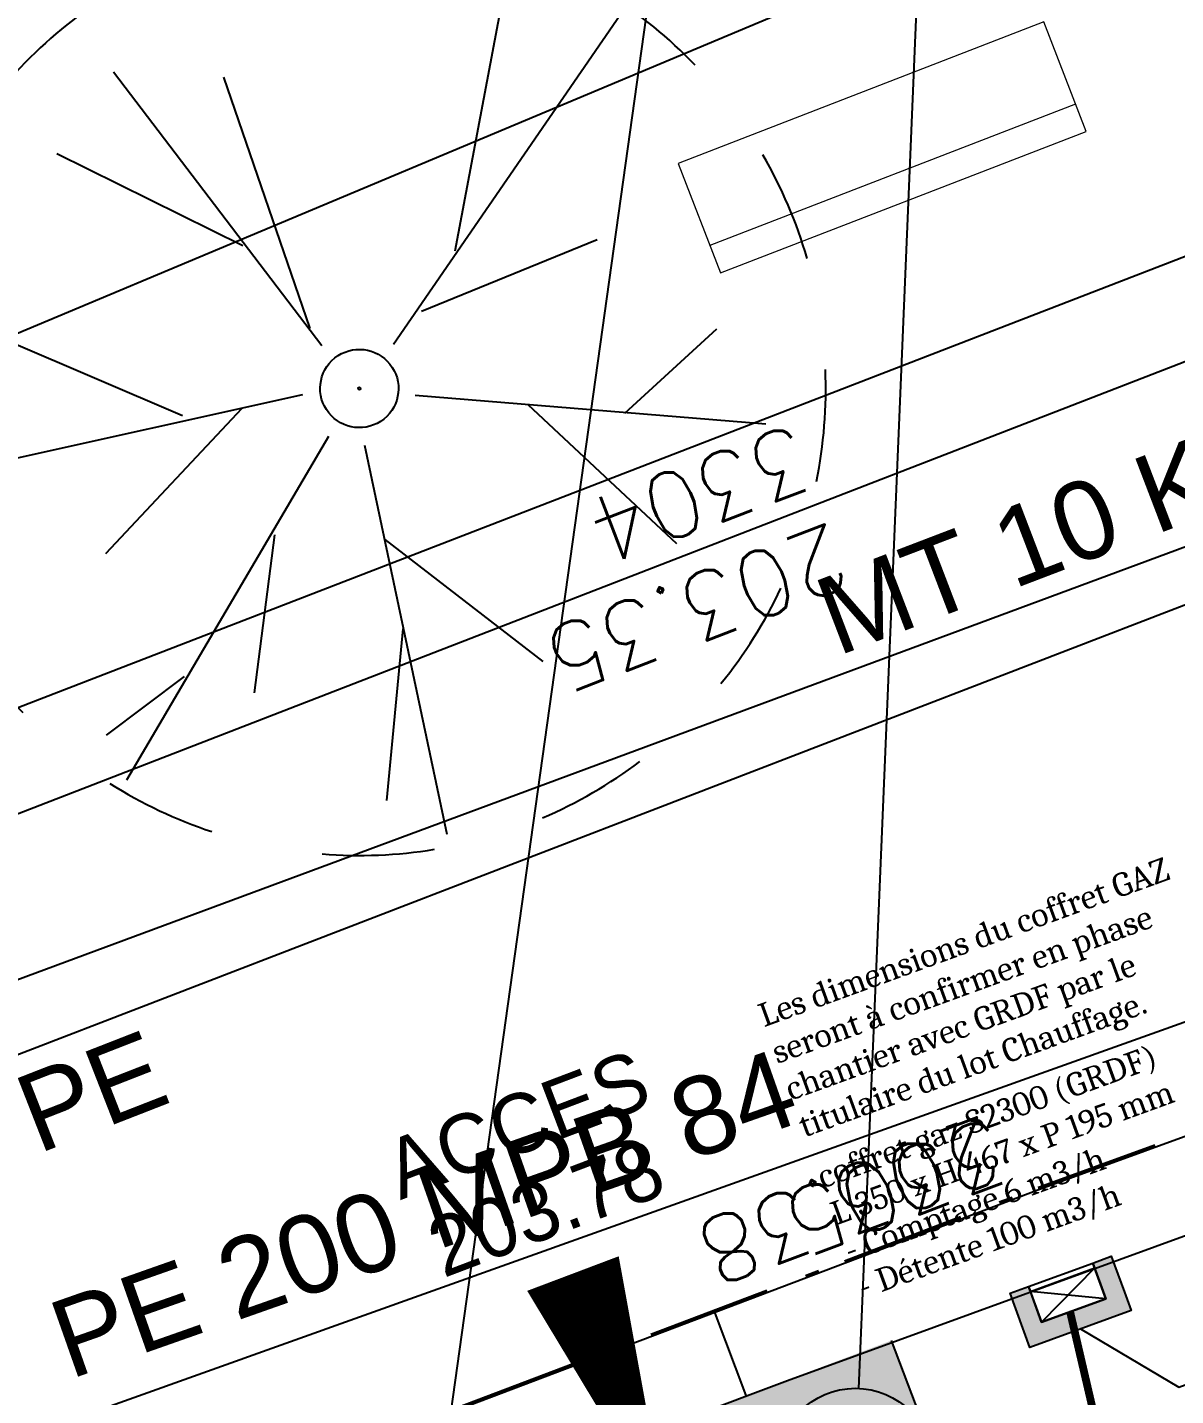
# Model space of a CAD drawing. Header units: centimetres. Extents: x 212517 to 243222, y -357108 to -330212.
# Drawn here: x 225876 to 226463, y -344059 to -343360 of the extents above; entities that cross this region are included whole.
import ezdxf
from ezdxf.enums import TextEntityAlignment as Align
from ezdxf.lldxf.tags import DXFTag

# ---------------------------------------------------------------- set-up
doc = ezdxf.new("R2010")
doc.units = ezdxf.units.CM
doc.linetypes.add('Style de ligne -15', pattern=[2.08328, 1.25, -0.41656, 0.13886, -0.27786])
doc.layers.get('0').update_dxf_attribs({"color": 252})
for name, color, linetype in [('0-EDL-Limite de propriété', 252, 'Continuous'), ('AEP_SSL', 252, 'Continuous'), ('EDF_SSL', 252, 'Texte-Electricite'), ('Fond topo - CLO_MUR', 252, 'Continuous'), ('Fond topo - VEG', 252, 'Continuous'), ('Fond topo - Z_500', 252, 'Continuous'), ('GAZ_SSL', 252, 'Texte-GAZ'), ('prlm-GAZ', 20, 'Continuous'), ('prlm-MOD', 64, 'Continuous'), ('prlm-VRD', 2, 'Continuous'), ('SA - bât A-B', 252, 'Continuous'), ('SA - béton balayé', 252, 'Continuous'), ('SA - emmarchements', 252, 'Continuous'), ('SA - EP-réso', 252, 'EP'), ('SA - EU-réso', 252, 'EU'), ('TELECOM_SSL', 252, 'Texte-Telecom')]:
    doc.layers.add(name, color=color, linetype=linetype)
doc.layers.add('Fond topo - MOB', color=252, linetype='Continuous', lineweight=20)
doc.layers.add('Fond topo - P', color=252, linetype='Continuous', lineweight=50)
for name, color, linetype, plot in [('Fond topo - N', 252, 'Continuous', False), ('Fond topo - NCACHE', 252, 'Continuous', False), ('Fond topo - ZCACHE', 252, 'Continuous', False)]:
    doc.layers.add(name, color=color, linetype=linetype, plot=plot)
doc.styles.add('Arial', font='arial.ttf')
doc.styles.add('Lignes', font='arial.ttf', dxfattribs={"height": 0.35})
doc.styles.add('LignesA', font='arial.ttf', dxfattribs={"height": 0.35})
doc.styles.add('prlm-mod', font='cambriaz.ttf', dxfattribs={"height": 18})
doc.styles.add('SIMPLEX', font='simplex_.ttf', dxfattribs={"height": 1.25})
doc.styles.add('Tronçons', font='arial.ttf', dxfattribs={"height": 0.25})
tags = doc.linetypes.add('EP', pattern='A,5,-0.25,["EP",Lignes,S=1,R=0,X=0,Y=-0.18],-1.25', length=6.5).pattern_tags.tags
tags[15:16] = [DXFTag(74, 4), DXFTag(75, 0), DXFTag(340, '0'), DXFTag(46, 0.0), DXFTag(50, 0.0), DXFTag(44, 0.0), DXFTag(45, 0.0)]
tags[4:5] = [DXFTag(74, 4), DXFTag(75, 0), DXFTag(340, '0'), DXFTag(46, 0.0), DXFTag(50, 0.0), DXFTag(44, 0.0), DXFTag(45, 0.0)]
tags = doc.linetypes.add('EU', pattern='A,5,-0.25,["EU",Lignes,S=1,R=0,X=0,Y=-0.18],-1.25', length=6.5).pattern_tags.tags
tags[15:16] = [DXFTag(74, 4), DXFTag(75, 0), DXFTag(340, '0'), DXFTag(46, 0.0), DXFTag(50, 0.0), DXFTag(44, 0.0), DXFTag(45, 0.0)]
tags[4:5] = [DXFTag(74, 4), DXFTag(75, 0), DXFTag(340, '0'), DXFTag(46, 0.0), DXFTag(50, 0.0), DXFTag(44, 0.0), DXFTag(45, 0.0)]
tags = doc.linetypes.add('Texte-Electricite', pattern='A,5,-0.25,["ELEC",Lignes,S=1,R=0,X=0,Y=-0.18],-1.25', length=6.5).pattern_tags.tags
tags[15:16] = [DXFTag(74, 4), DXFTag(75, 0), DXFTag(340, '0'), DXFTag(46, 0.0), DXFTag(50, 0.0), DXFTag(44, 0.0), DXFTag(45, 0.0)]
tags[4:5] = [DXFTag(74, 4), DXFTag(75, 0), DXFTag(340, '0'), DXFTag(46, 0.0), DXFTag(50, 0.0), DXFTag(44, 0.0), DXFTag(45, 0.0)]
tags = doc.linetypes.add('Texte-GAZ', pattern='A,5,-0.25,["GAZ",Lignes,S=1,R=0,X=0,Y=-0.18],-1.25', length=6.5).pattern_tags.tags
tags[15:16] = [DXFTag(74, 4), DXFTag(75, 0), DXFTag(340, '0'), DXFTag(46, 0.0), DXFTag(50, 0.0), DXFTag(44, 0.0), DXFTag(45, 0.0)]
tags[4:5] = [DXFTag(74, 4), DXFTag(75, 0), DXFTag(340, '0'), DXFTag(46, 0.0), DXFTag(50, 0.0), DXFTag(44, 0.0), DXFTag(45, 0.0)]
tags = doc.linetypes.add('Texte-MT', pattern='A,5,-0.25,["MT",Lignes,S=1,R=0,X=0,Y=-0.18],-1.25', length=6.5).pattern_tags.tags
tags[15:16] = [DXFTag(74, 4), DXFTag(75, 0), DXFTag(340, '0'), DXFTag(46, 0.0), DXFTag(50, 0.0), DXFTag(44, 0.0), DXFTag(45, 0.0)]
tags[4:5] = [DXFTag(74, 4), DXFTag(75, 0), DXFTag(340, '0'), DXFTag(46, 0.0), DXFTag(50, 0.0), DXFTag(44, 0.0), DXFTag(45, 0.0)]
tags = doc.linetypes.add('Texte-Telecom', pattern='A,5,-0.25,["TEL",Lignes,S=1,R=0,X=0,Y=-0.18],-1.25', length=6.5).pattern_tags.tags
tags[15:16] = [DXFTag(74, 4), DXFTag(75, 0), DXFTag(340, '0'), DXFTag(46, 0.0), DXFTag(50, 0.0), DXFTag(44, 0.0), DXFTag(45, 0.0)]
tags[4:5] = [DXFTag(74, 4), DXFTag(75, 0), DXFTag(340, '0'), DXFTag(46, 0.0), DXFTag(50, 0.0), DXFTag(44, 0.0), DXFTag(45, 0.0)]
tags = doc.linetypes.add('Texte-TelecomA', pattern='A,5,-0.25,["TEL",LignesA,S=1,R=0,X=0,Y=-0.18],-1.25', length=6.5).pattern_tags.tags
tags[15:16] = [DXFTag(74, 4), DXFTag(75, 0), DXFTag(340, '0'), DXFTag(46, 0.0), DXFTag(50, 0.0), DXFTag(44, 0.0), DXFTag(45, 0.0)]
tags[4:5] = [DXFTag(74, 4), DXFTag(75, 0), DXFTag(340, '0'), DXFTag(46, 0.0), DXFTag(50, 0.0), DXFTag(44, 0.0), DXFTag(45, 0.0)]

# ---------------------------------------------------------------- blocks, each defined once
blk = doc.blocks.new('Groupe-93-1')
at = {"linetype": 'Style de ligne -15', "lineweight": 50, "ltscale": 50.8, "flags": 128}
blk.add_lwpolyline([(4010.38, -47960.29), (3755.41, -44721.12), (3755.41, -44721.12), (3756.77, -44329.8), (3880.93, -43949.7), (4137.43, -43638.18), (4471.64, -43429.81), (5106.57, -43185.5), (8279.37, -41974.79), (10046.22, -41302.21), (11818.79, -40629.66), (12515.63, -40375.71), (12470.16, -38996.34), (12380.37, -38397.83), (12782.36, -38155.13), (12782.36, -38155.13), (13203.15, -37842.17), (13013.29, -37595.43), (14081.44, -36782.12), (14501.14, -36460.25), (14495.17, -36452.52), (14834.32, -36191.18), (14839.99, -36198.52), (16130.4, -35209.8), (16136.51, -35217.72), (16472.44, -34959.21), (16671.78, -34801.07), (17355.87, -34273.58), (18231.38, -34360.19), (19438.43, -35798.35), (19890.17, -36316.52), (20056.14, -36374.43), (20713.37, -37417.7), (20981.18, -37823.86), (21144.11, -38091.41), (21380.93, -38501.11), (21515.94, -38776.87), (21676.36, -39172.45), (21888.3, -39776.95), (22130.35, -40561.43), (22375.5, -41423.39), (22608.22, -42207.68)], dxfattribs=at)
blk = doc.blocks.new('200')
at = {"linetype": 'Continuous', "lineweight": -2}
blk.add_circle((0, 0), 0.4, dxfattribs=at)
blk = doc.blocks.new('MOB08')
at = {"ltscale": 2, "flags": 128}
blk.add_lwpolyline([(-0.5, -0.5), (0.5, -0.5), (0.5, 0.5), (-0.5, 0.5)], close=True, dxfattribs=at)
blk.add_lwpolyline([(-0.5, 0.25), (0.5, 0.25)], dxfattribs=at)
blk = doc.blocks.new('PTOPO')
at = {"layer": 'Fond topo - NCACHE', "style": 'SIMPLEX'}
blk.add_attdef('MAT', text='', height=0.34, dxfattribs=at).set_placement((0.1, -0.1), align=Align.TOP_LEFT)
at = {"layer": 'Fond topo - ZCACHE', "style": 'SIMPLEX'}
blk.add_attdef('ALT', (0.1, 0.1), '', height=0.34, dxfattribs=at)
blk = doc.blocks.new('VEG14')
at = {"ltscale": 2, "flags": 128}
for points in [[(0.5, 0, -1), (-0.5, 0, -1)], [(0.016, 0, -1), (-0.016, 0, -1)]]:
    blk.add_lwpolyline(points, format="xyb", close=True, dxfattribs=at)
blk = doc.blocks.new('VEG12')
at = {"ltscale": 2}
for p, q in [((0.0182, 0.0574), (0.1004, 0.4729)), ((0.0575, 0.2534), (0.1455, 0.4147)), ((0.0379, 0.1585), (-0.0659, 0.3441)), ((-0.1588, 0.086), (-0.246, 0.2846)), ((0.0498, 0.0338), (0.3916, 0.2859)), ((0.1439, 0.1075), (0.23, 0.254)), ((0.2917, 0.2086), (0.3924, 0.2333)), ((-0.0523, 0.0298), (-0.3836, 0.2046)), ((-0.25, 0.1351), (-0.3756, 0.0911)), ((0.1229, -0.0299), (0.3172, 0.0554)), ((0.0576, -0.0177), (0.4119, -0.0841)), ((-0.0527, -0.0292), (-0.4124, -0.2566)), ((-0.0936, -0.0498), (-0.2956, -0.0465)), ((0.0183, -0.0574), (0.1076, -0.4128)), ((0.1841, -0.0476), (0.3231, -0.1928)), ((0.0226, -0.0796), (0.0016, -0.3618)), ((-0.1518, -0.0948), (-0.3, -0.3159)), ((0.0537, -0.1885), (0.1973, -0.3567))]:
    blk.add_line(p, q, dxfattribs=at)
for start, end in [(90, 103.8462), (62.3077, 76.1538), (117.6923, 131.5385), (34.6154, 48.4615), (145.3846, 159.2308), (6.9231, 20.7692), (173.0769, 186.9231), (339.2308, 353.0769), (200.7692, 214.6154), (311.5385, 325.3846), (228.4615, 242.3077), (283.8462, 297.6923), (256.1538, 270)]:
    blk.add_arc((0, 0), 0.497, start, end, dxfattribs=at)
blk = doc.blocks.new('A$C1F970F0F')
at = {"layer": 'SA - béton balayé'}
h = blk.add_hatch(dxfattribs=at)
h.set_pattern_fill('BETON_BALAYE', color=256, scale=50, angle=-10.7236, style=0, pattern_type=2)
h.set_pattern_definition([(349.276398589, (-277130161.13, -473864756.78), (117.382553614, 28.6589620718), [750, -100, 250, -50]), (349.276398589, (-277130091.14, -473864744.59), (-36.753066222, 74.6422274806), [150, -16.5, 300, -37.5]), (349.2763985886, (-277130128.657, -473864719.673), (261.692811121, -15.4635897392), [400, -70, 200, -50])])
edge = h.paths.add_edge_path()
edge.add_line((-3029.36, 2725.66), (-3176.5, 2699.69))
edge.add_line((-3176.5, 2699.69), (-3197.94, 2817.76))
edge.add_line((-3197.94, 2817.76), (-2585.41, 2927.21))
edge.add_line((-2585.41, 2927.21), (-2578.83, 2888.03))
edge.add_line((-2578.83, 2888.03), (-1904.13, 2936.93))
edge.add_line((-1904.13, 2936.93), (-556.78, 3176.48))
edge.add_arc((-574.29, 3274.93), 100, 280.0813, 378.03024)
edge.add_arc((1605.01, 4000.89), 2197.03, 193.94074, 198.44156, ccw=False)
edge.add_line((-527.31, 3471.58), (-688.45, 4457.42))
edge.add_arc((-1789.29, 4303.57), 1111.54, 7.95594, 45.96465)
edge.add_arc((19.34, 6251.95), 1547.3, 192.87906, 227.96743, ccw=False)
edge.add_line((-1489.04, 5907.06), (-1560.04, 6307.79))
edge.add_line((-1560.04, 6307.79), (-1284.32, 6356.53))
edge.add_line((-1284.32, 6356.53), (-1215.32, 5966.16))
edge.add_arc((19.34, 6251.95), 1267.3, 193.03268, 228.16531)
edge.add_arc((-1789.29, 4303.57), 1391.54, 7.95594, 46.18746, ccw=False)
edge.add_line((-411.15, 4496.17), (-275.28, 3639.96))
edge.add_arc((3153.45, 4499.1), 3534.73, 194.06693, 205.91799)
edge.add_arc((1360.6, 3627.84), 1541.39, 205.91799, 223.49354)
edge.add_arc((5328.64, 7392.52), 7011.14, 223.49354, 227.616632)
edge.add_line((602.52, 2213.74), (898.32, 2004.63))
edge.add_line((898.32, 2004.63), (847.69, 1728.84))
edge.add_arc((1998.28, 4025.38), 2568.65, 204.80319, 243.38868, ccw=False)
edge.add_arc((-512.75, 2859.29), 200, 26.27723, 100.0813)
edge.add_line((-547.76, 3056.2), (-1889.25, 2817.69))
edge.add_line((-1889.25, 2817.69), (-1913.54, 2815.93))
edge.add_line((-1913.54, 2815.93), (-2036.66, 1231.7))
edge.add_line((-2036.66, 1231.7), (-2036.48, 133.74))
edge.add_arc((-1936.48, 133.76), 100, 180.00924, 270.00924)
edge.add_line((-1936.47, 33.76), (-1436.45, 33.84))
edge.add_line((-1436.45, 33.84), (-1436.43, -86.16))
edge.add_line((-1436.43, -86.16), (-1936.45, -86.24))
edge.add_arc((-1936.48, 133.76), 220, 180.00924, 270.00924, ccw=False)
edge.add_line((-2156.48, 133.72), (-2156.66, 1236.08))
edge.add_line((-2156.66, 1236.08), (-2034.58, 2807.16))
edge.add_line((-2034.58, 2807.16), (-3029.36, 2725.66))
at = {"layer": 'AEP_SSL', "elevation": 0, "flags": 128}
blk.add_lwpolyline([(-10084.93, 5093.93), (-9750.79, 5135.58), (-3128.11, 6321.89), (-538.27, 6794.67), (-236.9, 9072.41), (154.07, 9291.32), (2068.23, 10286.48), (4929.1, 11795.62), (5831.94, 12343.48), (5644.55, 12887.94), (4850.76, 13701.34)], dxfattribs=at)
at = {"layer": 'EDF_SSL', "linetype": 'Texte-MT', "elevation": 0, "flags": 128}
blk.add_lwpolyline([(-10605.25, -1087.24), (-9871.02, 5454.65), (-9813.12, 5614.49), (-9256.62, 5923.47), (-8799.14, 5646.61), (-8267.58, 5593.5), (-5762.08, 6081.87), (-4183.6, 6396.69), (-3538.99, 6692.69), (-2824.14, 6428.36), (-615.94, 6802.88), (-262.5, 8461.24), (-193.45, 8712.9), (139.23, 8893.66), (555.97, 9251.55), (1680.58, 9828.55)], dxfattribs=at)
at = {"layer": 'Fond topo - CLO_MUR', "ltscale": 2, "flags": 128}
for points in [[(-751.58, 6874.12), (-1878.89, 6666.02), (-1888.11, 6716.18), (-793.82, 6917.41)], [(-3462.54, 5974.27), (-2916.54, 6073.12), (-2187.95, 6199.15), (-1340.11, 6346.41), (-608.19, 6466.26), (-422.79, 6496.62), (-400.11, 6634.77), (-444.5, 6647.75), (-461.97, 6544.07), (-462.97, 6538.16), (-1194.89, 6418.31), (-1845.12, 6303.35), (-3061.64, 6087.33), (-4159.98, 5888.71)]]:
    blk.add_lwpolyline(points, dxfattribs=at)
at = {"layer": 'GAZ_SSL', "linetype": 'Texte-GAZ', "elevation": 0, "flags": 128}
blk.add_lwpolyline([(-10544.32, 4849.46), (-2844.36, 6215.22), (-619.06, 6565.4), (-558.73, 6580.82), (-429.48, 7139.22), (-208.08, 8868.91), (360.68, 9157.91), (425.02, 9327.63), (4535.25, 11485.08), (4713.32, 11477.47), (5559.73, 11914.17), (6091.2, 12178.62), (6292.96, 12126.43), (6627.25, 11179.86), (7472.77, 9124.47), (7947.09, 9062.49), (8070.82, 8793.5), (8796.81, 9110.11), (9553.59, 9252.29)], dxfattribs=at)
at = {"layer": 'SA - bât A-B', "elevation": 0, "flags": 128}
blk.add_lwpolyline([(-1437.73, 6420.47, 50, 0, 0), (-1414.09, 6286.17, 0, 0, 0)], format="xyseb", dxfattribs=at)
blk.add_lwpolyline([(-1362.26, 6342.8), (-1370.15, 6387.1)], dxfattribs=at)
at = {"layer": 'SA - emmarchements', "elevation": 0, "flags": 128}
blk.add_lwpolyline([(-1284.32, 6356.53), (-1249.51, 6159.58), (-1215.32, 5966.16, 0.154507), (-825.93, 5307.71, -0.168381), (-411.15, 4496.17)], format="xyb", dxfattribs=at)
at = {"layer": 'SA - EP-réso', "ltscale": 0.75, "elevation": 0, "flags": 128}
blk.add_lwpolyline([(-1534.43, 6296.56), (-835.15, 8363.79)], dxfattribs=at)
at = {"layer": 'SA - EU-réso', "ltscale": 0.75, "elevation": 0, "flags": 128}
blk.add_lwpolyline([(-1305.08, 6335.53), (-832.55, 8362.85)], dxfattribs=at)
at = {"layer": 'TELECOM_SSL', "linetype": 'Texte-TelecomA', "elevation": 0, "flags": 128}
blk.add_lwpolyline([(-10749.21, 5816.05), (-5732.07, 6068.89), (-1122.79, 7053.28)], dxfattribs=at)
at = {"layer": 'Fond topo - MOB', "ltscale": 2, "xscale": 200.3590430293469, "yscale": 59.99999999999999, "zscale": 99.99999999999997, "rotation": 190.4370660544445}
blk.add_blockref('MOB08', (-1175.38, 6956.72), dxfattribs=at)
at = {"layer": 'Fond topo - P', "ltscale": 2}
ref = blk.add_blockref('PTOPO', (-1227.71, 6785.06), dxfattribs=dict(at, xscale=99.99999999999994, yscale=99.99999999999994, zscale=99.99999999999994, rotation=190.0656205306617))
ref.add_attrib('MAT', '3304', dxfattribs={"layer": 'Fond topo - N', "color": 0, "ltscale": 2, "height": 34, "rotation": 190.06562, "style": 'SIMPLEX'}).set_placement((-1239.3, 6793.16), align=Align.TOP_LEFT)
ref.add_attrib('ALT', '203.35', (-1235.81, 6773.47), dxfattribs={"layer": 'Fond topo - Z_500', "color": 0, "ltscale": 2, "height": 34, "rotation": 190.06562, "style": 'SIMPLEX'})
ref = blk.add_blockref('PTOPO', (-1194.89, 6418.31), dxfattribs=dict(at, xscale=99.99999999999994, yscale=99.99999999999994, zscale=99.99999999999994, rotation=190.0656205306617))
ref.add_attrib('MAT', '3305', dxfattribs={"layer": 'Fond topo - N', "color": 0, "ltscale": 2, "height": 34, "rotation": 190.06562, "style": 'SIMPLEX'}).set_placement((-1206.49, 6426.41), align=Align.TOP_LEFT)
ref.add_attrib('ALT', '203.38', (-1215.79, 6461.25), dxfattribs={"layer": 'Fond topo - Z_500', "color": 0, "ltscale": 2, "height": 34, "rotation": 190.06562, "style": 'SIMPLEX'})
at = {"layer": 'Fond topo - VEG', "ltscale": 2, "zscale": 99.99999999999997}
for name, p, xscale, yscale, rotation in [('VEG12', (-1461.02, 6885.22), 479.9999999999998, 479.9999999999998, 192.432705982593), ('VEG14', (-1460.79, 6885.34), 40, 40, 207.8417380991697)]:
    blk.add_blockref(name, p, dxfattribs=dict(at, xscale=xscale, yscale=yscale, rotation=rotation))
at = {"layer": 'SA - EU-réso', "xscale": 99.99999999999999, "yscale": 99.99999999999999, "zscale": 99.99999999999999, "rotation": 349.2763985886067}
blk.add_blockref('200', (-1314.29, 6296.68), dxfattribs=at)
at = {"layer": 'AEP_SSL', "style": 'Tronçons'}
blk.add_text('135 PE', height=40, rotation=10.61271, dxfattribs=at).set_placement((-1801.92, 6511.26))
at = {"layer": 'EDF_SSL', "style": 'Tronçons'}
blk.add_text('MT 10 KV 3x75 Alu HS', height=40, rotation=10.20856, dxfattribs=at).set_placement((-1246.33, 6705.25))
at = {"layer": 'GAZ_SSL', "style": 'Tronçons'}
blk.add_text('PE 200 MPB 84', height=40, rotation=8.6898, dxfattribs=at).set_placement((-1700.53, 6415.04))
at = {"layer": 'SA - bât A-B', "style": 'Arial', "width": 0.9545}
for s, p in [('ACCES', (-1517.49, 6473.7)), ('203.78', (-1503.26, 6430.43))]:
    blk.add_text(s, height=30.303, rotation=10.06522, dxfattribs=at).set_placement(p)

msp = doc.modelspace()

# ---------------------------------------------------------------- hatches: boundary and pattern name
at = {"layer": 'prlm-MOD'}
msp.add_hatch(color=256, dxfattribs=at).paths.add_polyline_path([(226420.69, -343991.31), (226430.09, -343987.88), (226436.77, -344006.2), (226440.19, -344015.6), (226388.52, -344034.43), (226388.52, -344034.43), (226378.41, -344006.71), (226387.81, -344003.29), (226394.49, -344021.61), (226427.37, -344009.63)])

# ---------------------------------------------------------------- linework, layer by layer
at = {"layer": 'prlm-GAZ', "color": 20}
msp.add_lwpolyline([(226387.81, -344003.29), (226420.69, -343991.31), (226427.37, -344009.63), (226394.49, -344021.61), (226388.73, -344005.83), (226387.81, -344003.29), (226388.73, -344005.83), (226421.62, -343993.84), (226394.49, -344021.61), (226427.37, -344009.63), (226388.73, -344005.83)], dxfattribs=at)
at = {"layer": 'prlm-GAZ', "color": 1, "linetype": 'ByBlock', "ltscale": 0.8, "const_width": 4}
msp.add_lwpolyline([(229724.54, -349179.27), (229485.85, -347918.85), (229434.92, -347806.34), (229241.47, -347728.01), (228876.64, -347611.15), (228532.66, -347409.55), (228218.69, -347091.47), (228025.1, -346830.89), (227890.21, -346530.63), (227539.92, -345524.77), (227383.96, -345278.3), (227258.89, -345131.84), (227087.83, -344983.39), (226875.18, -344846.73), (226626.57, -344563.33), (226464.42, -344254.49), (226409.1, -344016.57)], dxfattribs=at)
at = {"layer": 'prlm-MOD'}
msp.add_lwpolyline([(226420.69, -343991.31), (226430.09, -343987.88), (226436.77, -344006.2), (226440.19, -344015.6), (226388.52, -344034.43), (226388.52, -344034.43), (226378.41, -344006.71), (226387.81, -344003.29), (226394.49, -344021.61), (226427.37, -344009.63)], close=True, dxfattribs=at)
msp.add_lwpolyline([(226414.35, -344025.01), (226464.62, -344054.74), (226646.86, -343988.33)], dxfattribs=at)

# ---------------------------------------------------------------- block references
at = {"layer": '0-EDL-Limite de propriété'}
msp.add_blockref('Groupe-93-1', (214574.7, -303323.16), dxfattribs=at)
at = {"layer": 'prlm-VRD', "rotation": 10.72360141139323}
msp.add_blockref('A$C1F970F0F', (228762.25, -350037.53), dxfattribs=at)

# ---------------------------------------------------------------- texts
at = {"layer": 'prlm-GAZ', "color": 20, "insert": (226278.53, -343942.05), "char_height": 12, "width": 268.2948, "attachment_point": 1, "rotation": 20.02272, "style": 'prlm-mod'}
msp.add_mtext('coffret gaz S2300 (GRDF)\\PL 350 x H 467 x P 195 mm\\P- Comptage 6 m3/h\\P- Détente 100 m3/h', dxfattribs=at)
at = {"layer": 'prlm-MOD', "insert": (226248.46, -343859.56), "char_height": 12, "width": 240.6185, "attachment_point": 1, "rotation": 20.02272, "style": 'prlm-mod'}
msp.add_mtext('Les dimensions du coffret GAZ seront à confirmer en phase chantier avec GRDF par le titulaire du lot Chauffage.', dxfattribs=at)

doc.saveas('drawing.dxf')
